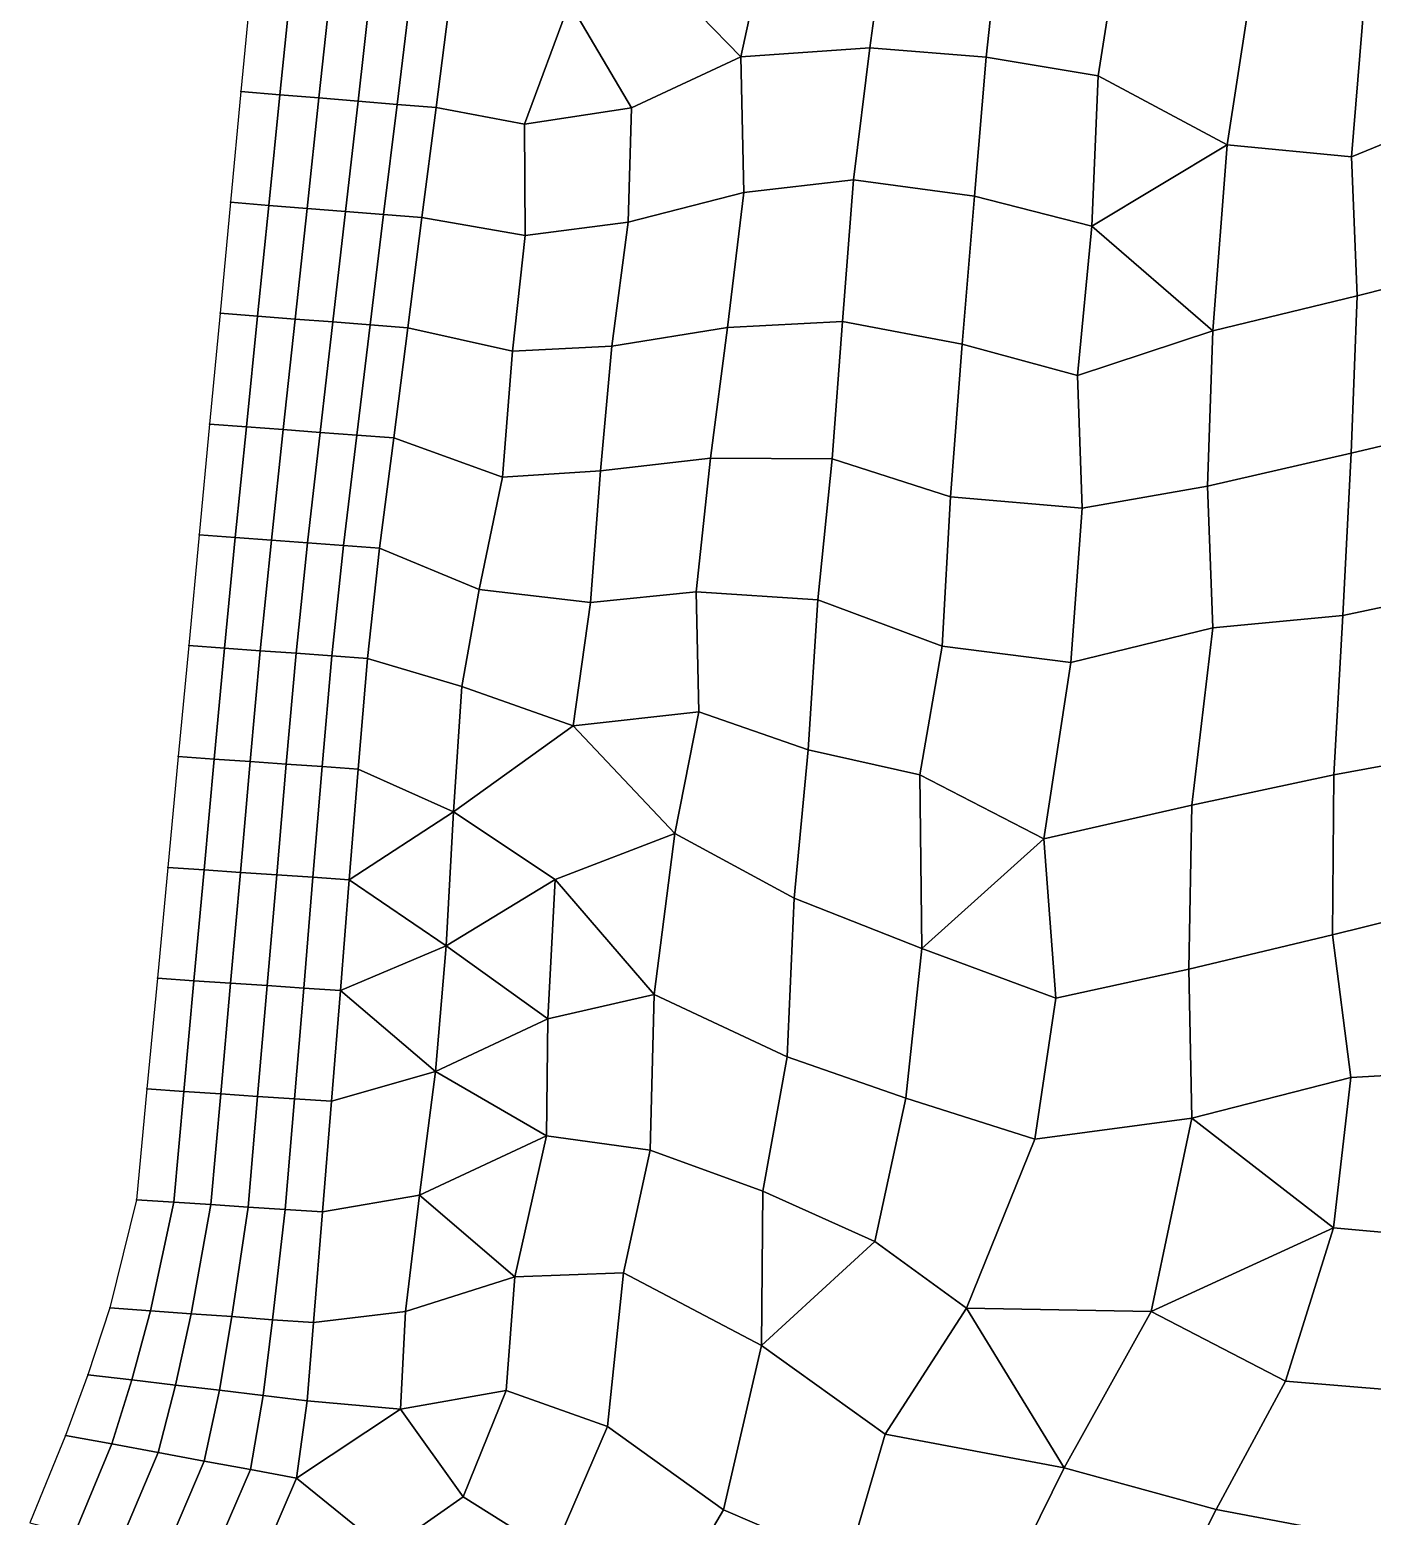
# Model space of a CAD drawing. Extents: x 391089 to 406232, y 6461839 to 6471033.
# Drawn here: x 402511.9 to 402573.1, y 6469530.7 to 6469598.6 of the extents above; entities that cross this region are included whole.
import ezdxf

# ---------------------------------------------------------------- set-up
doc = ezdxf.new("R2010")
doc.units = 0
for name, color, linetype in [('MESH_BOUND', 25, 'CONTINUOUS'), ('MESH_ELEMS', 18, 'CONTINUOUS'), ('MESH_NODES', 18, 'CONTINUOUS')]:
    doc.layers.add(name, color=color, linetype=linetype)

msp = doc.modelspace()

# ---------------------------------------------------------------- linework, layer by layer
at = {"layer": 'MESH_BOUND', "color": 25}
for points in [[(402521.988, 6469600.81, 1.36), (402521.512, 6469595.76, 1.294)], [(402521.512, 6469595.76, 1.294), (402521.035, 6469590.7, 1.274)], [(402521.035, 6469590.7, 1.274), (402520.559, 6469585.64, 1.333)], [(402520.559, 6469585.64, 1.333), (402520.083, 6469580.58, 1.444)], [(402520.083, 6469580.58, 1.444), (402519.606, 6469575.53, 1.564)], [(402519.606, 6469575.53, 1.564), (402519.13, 6469570.47, 1.557)], [(402519.13, 6469570.47, 1.557), (402518.654, 6469565.41, 1.581)], [(402518.654, 6469565.41, 1.581), (402518.177, 6469560.35, 1.472)], [(402518.177, 6469560.35, 1.472), (402517.701, 6469555.29, 1.535)], [(402517.701, 6469555.29, 1.535), (402517.225, 6469550.24, 1.605)], [(402517.225, 6469550.24, 1.605), (402516.748, 6469545.18, 1.574)], [(402516.748, 6469545.18, 1.574), (402515.525, 6469540.25, 1.538)], [(402515.525, 6469540.25, 1.538), (402514.53, 6469537.2, 1.709)], [(402514.53, 6469537.2, 1.709), (402513.515, 6469534.43, 1.983)], [(402513.515, 6469534.43, 1.983), (402511.878, 6469530.44, 2.151)]]:
    msp.add_polyline3d(points, dxfattribs=at)
at = {"layer": 'MESH_ELEMS', "color": 178}
for points in [[(402540.642, 6469601.13, 1.153), (402544.32, 6469597.34, 1.162), (402545.802, 6469604.19, 1.322), (402540.642, 6469601.13, 1.153)], [(402545.802, 6469604.19, 1.322), (402544.32, 6469597.34, 1.162), (402550.197, 6469597.75, 1.259), (402551.02, 6469603.79, 1.395)], [(402555.51, 6469597.32, 1.33), (402556.196, 6469603.67, 1.421), (402551.02, 6469603.79, 1.395), (402550.197, 6469597.75, 1.259)], [(402555.51, 6469597.32, 1.33), (402560.618, 6469596.47, 1.356), (402561.483, 6469601.97, 1.4), (402556.196, 6469603.67, 1.421)], [(402572.76, 6469599.8, 1.354), (402578.305, 6469595.28, 1.422), (402579.74, 6469603.01, 1.392), (402572.76, 6469599.8, 1.354)], [(402560.618, 6469596.47, 1.356), (402566.496, 6469593.33, 1.308), (402567.419, 6469599.24, 1.355), (402561.483, 6469601.97, 1.4)], [(402540.642, 6469601.13, 1.153), (402536.503, 6469599.8, 1.206), (402539.335, 6469595.01, 1.088), (402544.32, 6469597.34, 1.162)], [(402521.988, 6469600.81, 1.36), (402521.512, 6469595.76, 1.294), (402523.292, 6469595.61, 1), (402523.802, 6469600.66, 1.167)], [(402523.802, 6469600.66, 1.167), (402523.292, 6469595.61, 1), (402525.072, 6469595.46, 0.662), (402525.616, 6469600.51, 0.835)], [(402525.616, 6469600.51, 0.835), (402525.072, 6469595.46, 0.662), (402526.853, 6469595.32, 0.587), (402527.43, 6469600.36, 0.558)], [(402527.43, 6469600.36, 0.558), (402526.853, 6469595.32, 0.587), (402528.633, 6469595.17, 1.094), (402529.244, 6469600.2, 1.107)], [(402529.244, 6469600.2, 1.107), (402528.633, 6469595.17, 1.094), (402530.414, 6469595.02, 1.23), (402531.058, 6469600.05, 1.272)], [(402534.443, 6469594.26, 1.199), (402536.503, 6469599.8, 1.206), (402531.058, 6469600.05, 1.272), (402530.414, 6469595.02, 1.23)], [(402534.443, 6469594.26, 1.199), (402539.335, 6469595.01, 1.088), (402536.503, 6469599.8, 1.206), (402534.443, 6469594.26, 1.199)], [(402567.419, 6469599.24, 1.355), (402566.496, 6469593.33, 1.308), (402572.169, 6469592.78, 1.353), (402572.76, 6469599.8, 1.354)], [(402572.76, 6469599.8, 1.354), (402572.169, 6469592.78, 1.353), (402578.305, 6469595.28, 1.422), (402572.76, 6469599.8, 1.354)], [(402549.452, 6469591.72, 1.134), (402550.197, 6469597.75, 1.259), (402544.32, 6469597.34, 1.162), (402544.457, 6469591.14, 1.064)], [(402554.979, 6469590.98, 1.181), (402555.51, 6469597.32, 1.33), (402550.197, 6469597.75, 1.259), (402549.452, 6469591.72, 1.134)], [(402544.457, 6469591.14, 1.064), (402544.32, 6469597.34, 1.162), (402539.335, 6469595.01, 1.088), (402539.172, 6469589.79, 1.008)], [(402560.618, 6469596.47, 1.356), (402555.51, 6469597.32, 1.33), (402554.979, 6469590.98, 1.181), (402560.324, 6469589.61, 1.224)], [(402566.496, 6469593.33, 1.308), (402560.618, 6469596.47, 1.356), (402560.324, 6469589.61, 1.224), (402566.496, 6469593.33, 1.308)], [(402521.512, 6469595.76, 1.294), (402521.035, 6469590.7, 1.274), (402522.782, 6469590.56, 1.218), (402523.292, 6469595.61, 1)], [(402523.292, 6469595.61, 1), (402522.782, 6469590.56, 1.218), (402524.529, 6469590.42, 0.833), (402525.072, 6469595.46, 0.662)], [(402525.072, 6469595.46, 0.662), (402524.529, 6469590.42, 0.833), (402526.276, 6469590.28, 0.595), (402526.853, 6469595.32, 0.587)], [(402526.853, 6469595.32, 0.587), (402526.276, 6469590.28, 0.595), (402528.022, 6469590.14, 1.094), (402528.633, 6469595.17, 1.094)], [(402528.633, 6469595.17, 1.094), (402528.022, 6469590.14, 1.094), (402529.769, 6469590, 1.09), (402530.414, 6469595.02, 1.23)], [(402529.769, 6469590, 1.09), (402534.484, 6469589.18, 1.077), (402534.443, 6469594.26, 1.199), (402530.414, 6469595.02, 1.23)], [(402539.172, 6469589.79, 1.008), (402539.335, 6469595.01, 1.088), (402534.443, 6469594.26, 1.199), (402534.484, 6469589.18, 1.077)], [(402572.169, 6469592.78, 1.353), (402572.435, 6469586.43, 1.328), (402578.449, 6469587.95, 1.378), (402578.305, 6469595.28, 1.422)], [(402565.848, 6469584.84, 1.216), (402566.496, 6469593.33, 1.308), (402560.324, 6469589.61, 1.224), (402565.848, 6469584.84, 1.216)], [(402572.435, 6469586.43, 1.328), (402572.169, 6469592.78, 1.353), (402566.496, 6469593.33, 1.308), (402565.848, 6469584.84, 1.216)], [(402548.962, 6469585.26, 1.049), (402549.452, 6469591.72, 1.134), (402544.457, 6469591.14, 1.064), (402543.707, 6469584.98, 1.012)], [(402554.979, 6469590.98, 1.181), (402549.452, 6469591.72, 1.134), (402548.962, 6469585.26, 1.049), (402554.421, 6469584.23, 1.084)], [(402543.707, 6469584.98, 1.012), (402544.457, 6469591.14, 1.064), (402539.172, 6469589.79, 1.008), (402538.434, 6469584.14, 0.993)], [(402560.324, 6469589.61, 1.224), (402554.979, 6469590.98, 1.181), (402554.421, 6469584.23, 1.084), (402559.672, 6469582.79, 1.118)], [(402521.035, 6469590.7, 1.274), (402520.559, 6469585.64, 1.333), (402522.272, 6469585.51, 1.177), (402522.782, 6469590.56, 1.218)], [(402522.782, 6469590.56, 1.218), (402522.272, 6469585.51, 1.177), (402523.985, 6469585.37, 1.048), (402524.529, 6469590.42, 0.833)], [(402524.529, 6469590.42, 0.833), (402523.985, 6469585.37, 1.048), (402525.699, 6469585.24, 0.66), (402526.276, 6469590.28, 0.595)], [(402526.276, 6469590.28, 0.595), (402525.699, 6469585.24, 0.66), (402527.412, 6469585.11, 0.916), (402528.022, 6469590.14, 1.094)], [(402528.022, 6469590.14, 1.094), (402527.412, 6469585.11, 0.916), (402529.125, 6469584.97, 1.099), (402529.769, 6469590, 1.09)], [(402534.484, 6469589.18, 1.077), (402529.769, 6469590, 1.09), (402529.125, 6469584.97, 1.099), (402533.903, 6469583.91, 1.086)], [(402538.434, 6469584.14, 0.993), (402539.172, 6469589.79, 1.008), (402534.484, 6469589.18, 1.077), (402533.903, 6469583.91, 1.086)], [(402560.324, 6469589.61, 1.224), (402559.672, 6469582.79, 1.118), (402565.848, 6469584.84, 1.216), (402560.324, 6469589.61, 1.224)], [(402578.466, 6469580.75, 1.276), (402578.449, 6469587.95, 1.378), (402572.435, 6469586.43, 1.328), (402572.158, 6469579.25, 1.232)], [(402572.158, 6469579.25, 1.232), (402572.435, 6469586.43, 1.328), (402565.848, 6469584.84, 1.216), (402565.604, 6469577.75, 1.122)], [(402520.559, 6469585.64, 1.333), (402520.083, 6469580.58, 1.444), (402521.762, 6469580.46, 1.396), (402522.272, 6469585.51, 1.177)], [(402522.272, 6469585.51, 1.177), (402521.762, 6469580.46, 1.396), (402523.442, 6469580.33, 1.066), (402523.985, 6469585.37, 1.048)], [(402523.985, 6469585.37, 1.048), (402523.442, 6469580.33, 1.066), (402525.121, 6469580.2, 0.625), (402525.699, 6469585.24, 0.66)], [(402525.699, 6469585.24, 0.66), (402525.121, 6469580.2, 0.625), (402526.801, 6469580.07, 1.041), (402527.412, 6469585.11, 0.916)], [(402527.412, 6469585.11, 0.916), (402526.801, 6469580.07, 1.041), (402528.481, 6469579.95, 1.288), (402529.125, 6469584.97, 1.099)], [(402528.481, 6469579.95, 1.288), (402533.44, 6469578.15, 1.201), (402533.903, 6469583.91, 1.086), (402529.125, 6469584.97, 1.099)], [(402542.936, 6469579.02, 1.102), (402543.707, 6469584.98, 1.012), (402538.434, 6469584.14, 0.993), (402537.913, 6469578.45, 1.116)], [(402543.707, 6469584.98, 1.012), (402542.936, 6469579.02, 1.102), (402548.491, 6469579, 1.214), (402548.962, 6469585.26, 1.049)], [(402548.491, 6469579, 1.214), (402553.887, 6469577.26, 1.115), (402554.421, 6469584.23, 1.084), (402548.962, 6469585.26, 1.049)], [(402559.672, 6469582.79, 1.118), (402559.885, 6469576.74, 1.113), (402565.604, 6469577.75, 1.122), (402565.848, 6469584.84, 1.216)], [(402533.903, 6469583.91, 1.086), (402533.44, 6469578.15, 1.201), (402537.913, 6469578.45, 1.116), (402538.434, 6469584.14, 0.993)], [(402553.887, 6469577.26, 1.115), (402559.885, 6469576.74, 1.113), (402559.672, 6469582.79, 1.118), (402554.421, 6469584.23, 1.084)], [(402572.158, 6469579.25, 1.232), (402571.786, 6469571.84, 1.128), (402578.252, 6469573.21, 1.205), (402578.466, 6469580.75, 1.276)], [(402520.083, 6469580.58, 1.444), (402519.606, 6469575.53, 1.564), (402521.253, 6469575.4, 1.491), (402521.762, 6469580.46, 1.396)], [(402521.762, 6469580.46, 1.396), (402521.253, 6469575.4, 1.491), (402522.9, 6469575.28, 0.95), (402523.442, 6469580.33, 1.066)], [(402523.442, 6469580.33, 1.066), (402522.9, 6469575.28, 0.95), (402524.547, 6469575.16, 0.732), (402525.121, 6469580.2, 0.625)], [(402525.121, 6469580.2, 0.625), (402524.547, 6469575.16, 0.732), (402526.194, 6469575.04, 1.316), (402526.801, 6469580.07, 1.041)], [(402526.801, 6469580.07, 1.041), (402526.194, 6469575.04, 1.316), (402527.841, 6469574.92, 1.335), (402528.481, 6469579.95, 1.288)], [(402527.841, 6469574.92, 1.335), (402532.386, 6469573.03, 1.307), (402533.44, 6469578.15, 1.201), (402528.481, 6469579.95, 1.288)], [(402542.277, 6469572.92, 1.279), (402542.936, 6469579.02, 1.102), (402537.913, 6469578.45, 1.116), (402537.459, 6469572.44, 1.245)], [(402542.277, 6469572.92, 1.279), (402547.831, 6469572.56, 1.264), (402548.491, 6469579, 1.214), (402542.936, 6469579.02, 1.102)], [(402547.831, 6469572.56, 1.264), (402553.501, 6469570.45, 1.165), (402553.887, 6469577.26, 1.115), (402548.491, 6469579, 1.214)], [(402571.786, 6469571.84, 1.128), (402572.158, 6469579.25, 1.232), (402565.604, 6469577.75, 1.122), (402565.856, 6469571.28, 1.155)], [(402537.459, 6469572.44, 1.245), (402537.913, 6469578.45, 1.116), (402533.44, 6469578.15, 1.201), (402532.386, 6469573.03, 1.307)], [(402559.885, 6469576.74, 1.113), (402553.887, 6469577.26, 1.115), (402553.501, 6469570.45, 1.165), (402559.37, 6469569.7, 1.291)], [(402559.885, 6469576.74, 1.113), (402559.37, 6469569.7, 1.291), (402565.856, 6469571.28, 1.155), (402565.604, 6469577.75, 1.122)], [(402519.606, 6469575.53, 1.564), (402519.13, 6469570.47, 1.557), (402520.762, 6469570.35, 1.511), (402521.253, 6469575.4, 1.491)], [(402521.253, 6469575.4, 1.491), (402520.762, 6469570.35, 1.511), (402522.394, 6469570.23, 0.9), (402522.9, 6469575.28, 0.95)], [(402522.9, 6469575.28, 0.95), (402522.394, 6469570.23, 0.9), (402524.026, 6469570.12, 0.7), (402524.547, 6469575.16, 0.732)], [(402524.547, 6469575.16, 0.732), (402524.026, 6469570.12, 0.7), (402525.657, 6469570, 1.505), (402526.194, 6469575.04, 1.316)], [(402526.194, 6469575.04, 1.316), (402525.657, 6469570, 1.505), (402527.289, 6469569.88, 1.458), (402527.841, 6469574.92, 1.335)], [(402527.289, 6469569.88, 1.458), (402531.594, 6469568.61, 1.369), (402532.386, 6469573.03, 1.307), (402527.841, 6469574.92, 1.335)], [(402578.081, 6469565.8, 1.199), (402578.252, 6469573.21, 1.205), (402571.786, 6469571.84, 1.128), (402571.363, 6469564.57, 1.232)], [(402537.459, 6469572.44, 1.245), (402532.386, 6469573.03, 1.307), (402531.594, 6469568.61, 1.369), (402536.666, 6469566.81, 1.308)], [(402542.405, 6469567.45, 1.302), (402542.277, 6469572.92, 1.279), (402537.459, 6469572.44, 1.245), (402536.666, 6469566.81, 1.308)], [(402547.831, 6469572.56, 1.264), (402542.277, 6469572.92, 1.279), (402542.405, 6469567.45, 1.302), (402547.386, 6469565.71, 1.279)], [(402547.386, 6469565.71, 1.279), (402552.486, 6469564.58, 1.298), (402553.501, 6469570.45, 1.165), (402547.831, 6469572.56, 1.264)], [(402571.363, 6469564.57, 1.232), (402571.786, 6469571.84, 1.128), (402565.856, 6469571.28, 1.155), (402564.888, 6469563.19, 1.331)], [(402564.888, 6469563.19, 1.331), (402565.856, 6469571.28, 1.155), (402559.37, 6469569.7, 1.291), (402558.134, 6469561.65, 1.401)], [(402519.13, 6469570.47, 1.557), (402518.654, 6469565.41, 1.581), (402520.296, 6469565.29, 1.437), (402520.762, 6469570.35, 1.511)], [(402520.762, 6469570.35, 1.511), (402520.296, 6469565.29, 1.437), (402521.939, 6469565.18, 0.8), (402522.394, 6469570.23, 0.9)], [(402522.394, 6469570.23, 0.9), (402521.939, 6469565.18, 0.8), (402523.581, 6469565.06, 0.7), (402524.026, 6469570.12, 0.7)], [(402524.026, 6469570.12, 0.7), (402523.581, 6469565.06, 0.7), (402525.223, 6469564.95, 1.345), (402525.657, 6469570, 1.505)], [(402525.657, 6469570, 1.505), (402525.223, 6469564.95, 1.345), (402526.866, 6469564.83, 1.348), (402527.289, 6469569.88, 1.458)], [(402531.594, 6469568.61, 1.369), (402527.289, 6469569.88, 1.458), (402526.866, 6469564.83, 1.348), (402531.208, 6469562.88, 1.305)], [(402552.486, 6469564.58, 1.298), (402558.134, 6469561.65, 1.401), (402559.37, 6469569.7, 1.291), (402553.501, 6469570.45, 1.165)], [(402531.594, 6469568.61, 1.369), (402531.208, 6469562.88, 1.305), (402536.666, 6469566.81, 1.308), (402531.594, 6469568.61, 1.369)], [(402541.299, 6469561.89, 1.326), (402542.405, 6469567.45, 1.302), (402536.666, 6469566.81, 1.308), (402541.299, 6469561.89, 1.326)], [(402547.386, 6469565.71, 1.279), (402542.405, 6469567.45, 1.302), (402541.299, 6469561.89, 1.326), (402546.756, 6469558.94, 1.354)], [(402536.666, 6469566.81, 1.308), (402531.208, 6469562.88, 1.305), (402535.847, 6469559.79, 1.293), (402541.299, 6469561.89, 1.326)], [(402571.363, 6469564.57, 1.232), (402571.311, 6469557.27, 1.324), (402577.455, 6469558.8, 1.269), (402578.081, 6469565.8, 1.199)], [(402518.654, 6469565.41, 1.581), (402518.177, 6469560.35, 1.472), (402519.833, 6469560.24, 1.383), (402520.296, 6469565.29, 1.437)], [(402520.296, 6469565.29, 1.437), (402519.833, 6469560.24, 1.383), (402521.489, 6469560.12, 0.6), (402521.939, 6469565.18, 0.8)], [(402521.939, 6469565.18, 0.8), (402521.489, 6469560.12, 0.6), (402523.145, 6469560.01, 0.7), (402523.581, 6469565.06, 0.7)], [(402523.581, 6469565.06, 0.7), (402523.145, 6469560.01, 0.7), (402524.8, 6469559.9, 1.096), (402525.223, 6469564.95, 1.345)], [(402552.486, 6469564.58, 1.298), (402547.386, 6469565.71, 1.279), (402546.756, 6469558.94, 1.354), (402552.569, 6469556.65, 1.396)], [(402525.223, 6469564.95, 1.345), (402524.8, 6469559.9, 1.096), (402526.456, 6469559.78, 1.184), (402526.866, 6469564.83, 1.348)], [(402526.866, 6469564.83, 1.348), (402526.456, 6469559.78, 1.184), (402531.208, 6469562.88, 1.305), (402526.866, 6469564.83, 1.348)], [(402552.486, 6469564.58, 1.298), (402552.569, 6469556.65, 1.396), (402558.134, 6469561.65, 1.401), (402552.486, 6469564.58, 1.298)], [(402571.311, 6469557.27, 1.324), (402571.363, 6469564.57, 1.232), (402564.888, 6469563.19, 1.331), (402564.749, 6469555.7, 1.397)], [(402564.749, 6469555.7, 1.397), (402564.888, 6469563.19, 1.331), (402558.134, 6469561.65, 1.401), (402558.687, 6469554.38, 1.429)], [(402530.875, 6469556.77, 1.242), (402531.208, 6469562.88, 1.305), (402526.456, 6469559.78, 1.184), (402530.875, 6469556.77, 1.242)], [(402531.208, 6469562.88, 1.305), (402530.875, 6469556.77, 1.242), (402535.847, 6469559.79, 1.293), (402531.208, 6469562.88, 1.305)], [(402540.359, 6469554.55, 1.379), (402541.299, 6469561.89, 1.326), (402535.847, 6469559.79, 1.293), (402540.359, 6469554.55, 1.379)], [(402540.359, 6469554.55, 1.379), (402546.434, 6469551.71, 1.37), (402546.756, 6469558.94, 1.354), (402541.299, 6469561.89, 1.326)], [(402558.134, 6469561.65, 1.401), (402552.569, 6469556.65, 1.396), (402558.687, 6469554.38, 1.429), (402558.134, 6469561.65, 1.401)], [(402518.177, 6469560.35, 1.472), (402517.701, 6469555.29, 1.535), (402519.37, 6469555.18, 1.406), (402519.833, 6469560.24, 1.383)], [(402519.833, 6469560.24, 1.383), (402519.37, 6469555.18, 1.406), (402521.039, 6469555.07, 0.592), (402521.489, 6469560.12, 0.6)], [(402521.489, 6469560.12, 0.6), (402521.039, 6469555.07, 0.592), (402522.708, 6469554.96, 0.618), (402523.145, 6469560.01, 0.7)], [(402523.145, 6469560.01, 0.7), (402522.708, 6469554.96, 0.618), (402524.378, 6469554.84, 1.284), (402524.8, 6469559.9, 1.096)], [(402524.8, 6469559.9, 1.096), (402524.378, 6469554.84, 1.284), (402526.047, 6469554.73, 1.29), (402526.456, 6469559.78, 1.184)], [(402526.456, 6469559.78, 1.184), (402526.047, 6469554.73, 1.29), (402530.875, 6469556.77, 1.242), (402526.456, 6469559.78, 1.184)], [(402530.875, 6469556.77, 1.242), (402535.511, 6469553.44, 1.242), (402535.847, 6469559.79, 1.293), (402530.875, 6469556.77, 1.242)], [(402535.847, 6469559.79, 1.293), (402535.511, 6469553.44, 1.242), (402540.359, 6469554.55, 1.379), (402535.847, 6469559.79, 1.293)], [(402546.434, 6469551.71, 1.37), (402551.839, 6469549.82, 1.408), (402552.569, 6469556.65, 1.396), (402546.756, 6469558.94, 1.354)], [(402579.865, 6469551.21, 1.304), (402577.455, 6469558.8, 1.269), (402571.311, 6469557.27, 1.324), (402572.138, 6469550.76, 1.415)], [(402572.138, 6469550.76, 1.415), (402571.311, 6469557.27, 1.324), (402564.749, 6469555.7, 1.397), (402564.889, 6469548.9, 1.504)], [(402526.047, 6469554.73, 1.29), (402530.391, 6469551.03, 1.22), (402530.875, 6469556.77, 1.242), (402526.047, 6469554.73, 1.29)], [(402530.875, 6469556.77, 1.242), (402530.391, 6469551.03, 1.22), (402535.511, 6469553.44, 1.242), (402530.875, 6469556.77, 1.242)], [(402551.839, 6469549.82, 1.408), (402557.73, 6469547.95, 1.466), (402558.687, 6469554.38, 1.429), (402552.569, 6469556.65, 1.396)], [(402558.687, 6469554.38, 1.429), (402557.73, 6469547.95, 1.466), (402564.889, 6469548.9, 1.504), (402564.749, 6469555.7, 1.397)], [(402517.701, 6469555.29, 1.535), (402517.225, 6469550.24, 1.605), (402518.907, 6469550.13, 1.513), (402519.37, 6469555.18, 1.406)], [(402519.37, 6469555.18, 1.406), (402518.907, 6469550.13, 1.513), (402520.59, 6469550.02, 0.6), (402521.039, 6469555.07, 0.592)], [(402521.039, 6469555.07, 0.592), (402520.59, 6469550.02, 0.6), (402522.272, 6469549.9, 0.6), (402522.708, 6469554.96, 0.618)], [(402522.708, 6469554.96, 0.618), (402522.272, 6469549.9, 0.6), (402523.955, 6469549.79, 1.316), (402524.378, 6469554.84, 1.284)], [(402524.378, 6469554.84, 1.284), (402523.955, 6469549.79, 1.316), (402525.637, 6469549.68, 1.373), (402526.047, 6469554.73, 1.29)], [(402525.637, 6469549.68, 1.373), (402530.391, 6469551.03, 1.22), (402526.047, 6469554.73, 1.29), (402525.637, 6469549.68, 1.373)], [(402535.511, 6469553.44, 1.242), (402535.458, 6469548.1, 1.161), (402540.187, 6469547.45, 1.212), (402540.359, 6469554.55, 1.379)], [(402540.187, 6469547.45, 1.212), (402545.314, 6469545.58, 1.309), (402546.434, 6469551.71, 1.37), (402540.359, 6469554.55, 1.379)], [(402530.391, 6469551.03, 1.22), (402535.458, 6469548.1, 1.161), (402535.511, 6469553.44, 1.242), (402530.391, 6469551.03, 1.22)], [(402545.314, 6469545.58, 1.309), (402550.433, 6469543.28, 1.395), (402551.839, 6469549.82, 1.408), (402546.434, 6469551.71, 1.37)], [(402529.66, 6469545.4, 1.271), (402530.391, 6469551.03, 1.22), (402525.637, 6469549.68, 1.373), (402525.228, 6469544.63, 1.349)], [(402530.391, 6469551.03, 1.22), (402529.66, 6469545.4, 1.271), (402535.458, 6469548.1, 1.161), (402530.391, 6469551.03, 1.22)], [(402578.404, 6469543.26, 1.337), (402579.865, 6469551.21, 1.304), (402572.138, 6469550.76, 1.415), (402571.352, 6469543.9, 1.466)], [(402517.225, 6469550.24, 1.605), (402516.748, 6469545.18, 1.574), (402518.444, 6469545.07, 1.483), (402518.907, 6469550.13, 1.513)], [(402518.907, 6469550.13, 1.513), (402518.444, 6469545.07, 1.483), (402520.14, 6469544.96, 0.6), (402520.59, 6469550.02, 0.6)], [(402564.889, 6469548.9, 1.504), (402571.352, 6469543.9, 1.466), (402572.138, 6469550.76, 1.415), (402564.889, 6469548.9, 1.504)], [(402520.59, 6469550.02, 0.6), (402520.14, 6469544.96, 0.6), (402521.836, 6469544.85, 0.7), (402522.272, 6469549.9, 0.6)], [(402522.272, 6469549.9, 0.6), (402521.836, 6469544.85, 0.7), (402523.532, 6469544.74, 1.235), (402523.955, 6469549.79, 1.316)], [(402523.955, 6469549.79, 1.316), (402523.532, 6469544.74, 1.235), (402525.228, 6469544.63, 1.349), (402525.637, 6469549.68, 1.373)], [(402550.433, 6469543.28, 1.395), (402554.61, 6469540.24, 1.384), (402557.73, 6469547.95, 1.466), (402551.839, 6469549.82, 1.408)], [(402563.04, 6469540.08, 1.315), (402564.889, 6469548.9, 1.504), (402557.73, 6469547.95, 1.466), (402554.61, 6469540.24, 1.384)], [(402571.352, 6469543.9, 1.466), (402564.889, 6469548.9, 1.504), (402563.04, 6469540.08, 1.315), (402571.352, 6469543.9, 1.466)], [(402535.458, 6469548.1, 1.161), (402529.66, 6469545.4, 1.271), (402534.013, 6469541.67, 1.164), (402535.458, 6469548.1, 1.161)], [(402538.964, 6469541.85, 1.075), (402540.187, 6469547.45, 1.212), (402535.458, 6469548.1, 1.161), (402534.013, 6469541.67, 1.164)], [(402538.964, 6469541.85, 1.075), (402545.265, 6469538.54, 1.27), (402545.314, 6469545.58, 1.309), (402540.187, 6469547.45, 1.212)], [(402529.023, 6469540.08, 1.307), (402529.66, 6469545.4, 1.271), (402525.228, 6469544.63, 1.349), (402524.818, 6469539.58, 1.536)], [(402529.023, 6469540.08, 1.307), (402534.013, 6469541.67, 1.164), (402529.66, 6469545.4, 1.271), (402529.023, 6469540.08, 1.307)], [(402545.265, 6469538.54, 1.27), (402550.433, 6469543.28, 1.395), (402545.314, 6469545.58, 1.309), (402545.265, 6469538.54, 1.27)], [(402516.748, 6469545.18, 1.574), (402515.525, 6469540.25, 1.538), (402517.383, 6469540.12, 1.093), (402518.444, 6469545.07, 1.483)], [(402518.444, 6469545.07, 1.483), (402517.383, 6469540.12, 1.093), (402519.242, 6469539.98, 0.75), (402520.14, 6469544.96, 0.6)], [(402520.14, 6469544.96, 0.6), (402519.242, 6469539.98, 0.75), (402521.101, 6469539.85, 0.994), (402521.836, 6469544.85, 0.7)], [(402521.836, 6469544.85, 0.7), (402521.101, 6469539.85, 0.994), (402522.96, 6469539.71, 1.266), (402523.532, 6469544.74, 1.235)], [(402523.532, 6469544.74, 1.235), (402522.96, 6469539.71, 1.266), (402524.818, 6469539.58, 1.536), (402525.228, 6469544.63, 1.349)], [(402569.169, 6469536.91, 1.291), (402571.352, 6469543.9, 1.466), (402563.04, 6469540.08, 1.315), (402569.169, 6469536.91, 1.291)], [(402576.685, 6469536.28, 1.276), (402578.404, 6469543.26, 1.337), (402571.352, 6469543.9, 1.466), (402569.169, 6469536.91, 1.291)], [(402550.909, 6469534.48, 1.218), (402554.61, 6469540.24, 1.384), (402550.433, 6469543.28, 1.395), (402545.265, 6469538.54, 1.27)], [(402533.618, 6469536.48, 1.176), (402534.013, 6469541.67, 1.164), (402529.023, 6469540.08, 1.307), (402528.798, 6469535.62, 1.356)], [(402533.618, 6469536.48, 1.176), (402538.232, 6469534.84, 0.972), (402538.964, 6469541.85, 1.075), (402534.013, 6469541.67, 1.164)], [(402538.232, 6469534.84, 0.972), (402543.527, 6469531.04, 0.943), (402545.265, 6469538.54, 1.27), (402538.964, 6469541.85, 1.075)], [(402517.383, 6469540.12, 1.093), (402515.525, 6469540.25, 1.538), (402514.53, 6469537.2, 1.709), (402516.53, 6469536.96, 1.243)], [(402519.242, 6469539.98, 0.75), (402517.383, 6469540.12, 1.093), (402516.53, 6469536.96, 1.243), (402518.53, 6469536.73, 0.536)], [(402521.101, 6469539.85, 0.994), (402519.242, 6469539.98, 0.75), (402518.53, 6469536.73, 0.536), (402520.529, 6469536.49, 0.877)], [(402528.798, 6469535.62, 1.356), (402529.023, 6469540.08, 1.307), (402524.818, 6469539.58, 1.536), (402524.529, 6469536.01, 1.499)], [(402550.909, 6469534.48, 1.218), (402559.061, 6469532.95, 1.213), (402554.61, 6469540.24, 1.384), (402550.909, 6469534.48, 1.218)], [(402563.04, 6469540.08, 1.315), (402554.61, 6469540.24, 1.384), (402559.061, 6469532.95, 1.213), (402563.04, 6469540.08, 1.315)], [(402565.997, 6469531.05, 1.242), (402569.169, 6469536.91, 1.291), (402563.04, 6469540.08, 1.315), (402559.061, 6469532.95, 1.213)], [(402522.96, 6469539.71, 1.266), (402521.101, 6469539.85, 0.994), (402520.529, 6469536.49, 0.877), (402522.529, 6469536.25, 1.391)], [(402524.818, 6469539.58, 1.536), (402522.96, 6469539.71, 1.266), (402522.529, 6469536.25, 1.391), (402524.529, 6469536.01, 1.499)], [(402550.909, 6469534.48, 1.218), (402545.265, 6469538.54, 1.27), (402543.527, 6469531.04, 0.943), (402549.184, 6469528.6, 1.06)], [(402516.53, 6469536.96, 1.243), (402514.53, 6469537.2, 1.709), (402513.515, 6469534.43, 1.983), (402515.623, 6469534.04, 1.736)], [(402518.53, 6469536.73, 0.536), (402516.53, 6469536.96, 1.243), (402515.623, 6469534.04, 1.736), (402517.73, 6469533.65, 1)], [(402520.529, 6469536.49, 0.877), (402518.53, 6469536.73, 0.536), (402517.73, 6469533.65, 1), (402519.837, 6469533.26, 0.753)], [(402573.798, 6469529.57, 1.412), (402576.685, 6469536.28, 1.276), (402569.169, 6469536.91, 1.291), (402565.997, 6469531.05, 1.242)], [(402522.529, 6469536.25, 1.391), (402520.529, 6469536.49, 0.877), (402519.837, 6469533.26, 0.753), (402521.944, 6469532.87, 1.184)], [(402524.529, 6469536.01, 1.499), (402522.529, 6469536.25, 1.391), (402521.944, 6469532.87, 1.184), (402524.051, 6469532.48, 1.476)], [(402524.529, 6469536.01, 1.499), (402524.051, 6469532.48, 1.476), (402528.798, 6469535.62, 1.356), (402524.529, 6469536.01, 1.499)], [(402528.798, 6469535.62, 1.356), (402531.646, 6469531.62, 1.255), (402533.618, 6469536.48, 1.176), (402528.798, 6469535.62, 1.356)], [(402538.232, 6469534.84, 0.972), (402533.618, 6469536.48, 1.176), (402531.646, 6469531.62, 1.255), (402535.734, 6469529.05, 1.147)], [(402528.136, 6469529.17, 1.371), (402531.646, 6469531.62, 1.255), (402528.798, 6469535.62, 1.356), (402524.051, 6469532.48, 1.476)], [(402543.527, 6469531.04, 0.943), (402538.232, 6469534.84, 0.972), (402535.734, 6469529.05, 1.147), (402540.393, 6469525.71, 1.041)], [(402513.919, 6469529.94, 2.256), (402515.623, 6469534.04, 1.736), (402513.515, 6469534.43, 1.983), (402511.878, 6469530.44, 2.151)], [(402515.959, 6469529.43, 1.572), (402517.73, 6469533.65, 1), (402515.623, 6469534.04, 1.736), (402513.919, 6469529.94, 2.256)], [(402559.061, 6469532.95, 1.213), (402550.909, 6469534.48, 1.218), (402549.184, 6469528.6, 1.06), (402555.787, 6469526.29, 1.291)], [(402517.999, 6469528.93, 0.674), (402519.837, 6469533.26, 0.753), (402517.73, 6469533.65, 1), (402515.959, 6469529.43, 1.572)], [(402520.039, 6469528.43, 1.085), (402521.944, 6469532.87, 1.184), (402519.837, 6469533.26, 0.753), (402517.999, 6469528.93, 0.674)], [(402522.079, 6469527.92, 1.323), (402524.051, 6469532.48, 1.476), (402521.944, 6469532.87, 1.184), (402520.039, 6469528.43, 1.085)], [(402562.783, 6469524.73, 1.256), (402565.997, 6469531.05, 1.242), (402559.061, 6469532.95, 1.213), (402555.787, 6469526.29, 1.291)], [(402522.079, 6469527.92, 1.323), (402528.136, 6469529.17, 1.371), (402524.051, 6469532.48, 1.476), (402522.079, 6469527.92, 1.323)], [(402531.506, 6469525.17, 1.322), (402535.734, 6469529.05, 1.147), (402531.646, 6469531.62, 1.255), (402528.136, 6469529.17, 1.371)], [(402540.393, 6469525.71, 1.041), (402545.556, 6469522.54, 1.065), (402549.184, 6469528.6, 1.06), (402543.527, 6469531.04, 0.943)], [(402570.632, 6469523.18, 1.166), (402573.798, 6469529.57, 1.412), (402565.997, 6469531.05, 1.242), (402562.783, 6469524.73, 1.256)]]:
    msp.add_3dface(points, dxfattribs=at)
at = {"layer": 'MESH_NODES', "color": 18}
for p in [(402550.197, 6469597.75, 1.259), (402544.32, 6469597.34, 1.162), (402555.51, 6469597.32, 1.33), (402560.618, 6469596.47, 1.356), (402521.512, 6469595.76, 1.294), (402523.292, 6469595.61, 1), (402525.072, 6469595.46, 0.662), (402526.853, 6469595.32, 0.587), (402528.633, 6469595.17, 1.094), (402530.414, 6469595.02, 1.23), (402539.335, 6469595.01, 1.088), (402534.443, 6469594.26, 1.199), (402566.496, 6469593.33, 1.308), (402572.169, 6469592.78, 1.353), (402549.452, 6469591.72, 1.134), (402544.457, 6469591.14, 1.064), (402554.979, 6469590.98, 1.181), (402521.035, 6469590.7, 1.274), (402522.782, 6469590.56, 1.218), (402524.529, 6469590.42, 0.833), (402526.276, 6469590.28, 0.595), (402528.022, 6469590.14, 1.094), (402529.769, 6469590, 1.09), (402539.172, 6469589.79, 1.008), (402560.324, 6469589.61, 1.224), (402534.484, 6469589.18, 1.077), (402572.435, 6469586.43, 1.328), (402520.559, 6469585.64, 1.333), (402522.272, 6469585.51, 1.177), (402523.985, 6469585.37, 1.048), (402525.699, 6469585.24, 0.66), (402527.412, 6469585.11, 0.916), (402529.125, 6469584.97, 1.099), (402543.707, 6469584.98, 1.012), (402548.962, 6469585.26, 1.049), (402565.848, 6469584.84, 1.216), (402538.434, 6469584.14, 0.993), (402554.421, 6469584.23, 1.084), (402533.903, 6469583.91, 1.086), (402559.672, 6469582.79, 1.118), (402520.083, 6469580.58, 1.444), (402521.762, 6469580.46, 1.396), (402523.442, 6469580.33, 1.066), (402525.121, 6469580.2, 0.625), (402526.801, 6469580.07, 1.041), (402528.481, 6469579.95, 1.288), (402542.936, 6469579.02, 1.102), (402548.491, 6469579, 1.214), (402572.158, 6469579.25, 1.232), (402533.44, 6469578.15, 1.201), (402537.913, 6469578.45, 1.116), (402553.887, 6469577.26, 1.115), (402565.604, 6469577.75, 1.122), (402559.885, 6469576.74, 1.113), (402519.606, 6469575.53, 1.564), (402521.253, 6469575.4, 1.491), (402522.9, 6469575.28, 0.95), (402524.547, 6469575.16, 0.732), (402526.194, 6469575.04, 1.316), (402527.841, 6469574.92, 1.335), (402532.386, 6469573.03, 1.307), (402542.277, 6469572.92, 1.279), (402547.831, 6469572.56, 1.264), (402537.459, 6469572.44, 1.245), (402571.786, 6469571.84, 1.128), (402565.856, 6469571.28, 1.155), (402519.13, 6469570.47, 1.557), (402520.762, 6469570.35, 1.511), (402522.394, 6469570.23, 0.9), (402524.026, 6469570.12, 0.7), (402525.657, 6469570, 1.505), (402527.289, 6469569.88, 1.458), (402553.501, 6469570.45, 1.165), (402559.37, 6469569.7, 1.291), (402531.594, 6469568.61, 1.369), (402542.405, 6469567.45, 1.302), (402536.666, 6469566.81, 1.308), (402518.654, 6469565.41, 1.581), (402520.296, 6469565.29, 1.437), (402521.939, 6469565.18, 0.8), (402523.581, 6469565.06, 0.7), (402547.386, 6469565.71, 1.279), (402525.223, 6469564.95, 1.345), (402526.866, 6469564.83, 1.348), (402552.486, 6469564.58, 1.298), (402571.363, 6469564.57, 1.232), (402564.888, 6469563.19, 1.331), (402531.208, 6469562.88, 1.305), (402541.299, 6469561.89, 1.326), (402558.134, 6469561.65, 1.401), (402518.177, 6469560.35, 1.472), (402519.833, 6469560.24, 1.383), (402521.489, 6469560.12, 0.6), (402523.145, 6469560.01, 0.7), (402524.8, 6469559.9, 1.096), (402526.456, 6469559.78, 1.184), (402535.847, 6469559.79, 1.293), (402546.756, 6469558.94, 1.354), (402571.311, 6469557.27, 1.324), (402530.875, 6469556.77, 1.242), (402552.569, 6469556.65, 1.396), (402564.749, 6469555.7, 1.397), (402517.701, 6469555.29, 1.535), (402519.37, 6469555.18, 1.406), (402521.039, 6469555.07, 0.592), (402522.708, 6469554.96, 0.618), (402524.378, 6469554.84, 1.284), (402526.047, 6469554.73, 1.29), (402540.359, 6469554.55, 1.379), (402558.687, 6469554.38, 1.429), (402535.511, 6469553.44, 1.242), (402546.434, 6469551.71, 1.37), (402530.391, 6469551.03, 1.22), (402517.225, 6469550.24, 1.605), (402518.907, 6469550.13, 1.513), (402572.138, 6469550.76, 1.415), (402520.59, 6469550.02, 0.6), (402522.272, 6469549.9, 0.6), (402523.955, 6469549.79, 1.316), (402525.637, 6469549.68, 1.373), (402551.839, 6469549.82, 1.408), (402564.889, 6469548.9, 1.504), (402535.458, 6469548.1, 1.161), (402540.187, 6469547.45, 1.212), (402557.73, 6469547.95, 1.466), (402529.66, 6469545.4, 1.271), (402545.314, 6469545.58, 1.309), (402516.748, 6469545.18, 1.574), (402518.444, 6469545.07, 1.483), (402520.14, 6469544.96, 0.6), (402521.836, 6469544.85, 0.7), (402523.532, 6469544.74, 1.235), (402525.228, 6469544.63, 1.349), (402571.352, 6469543.9, 1.466), (402550.433, 6469543.28, 1.395), (402534.013, 6469541.67, 1.164), (402538.964, 6469541.85, 1.075), (402515.525, 6469540.25, 1.538), (402517.383, 6469540.12, 1.093), (402519.242, 6469539.98, 0.75), (402529.023, 6469540.08, 1.307), (402554.61, 6469540.24, 1.384), (402563.04, 6469540.08, 1.315), (402521.101, 6469539.85, 0.994), (402522.96, 6469539.71, 1.266), (402524.818, 6469539.58, 1.536), (402545.265, 6469538.54, 1.27), (402514.53, 6469537.2, 1.709), (402516.53, 6469536.96, 1.243), (402518.53, 6469536.73, 0.536), (402569.169, 6469536.91, 1.291), (402520.529, 6469536.49, 0.877), (402522.529, 6469536.25, 1.391), (402524.529, 6469536.01, 1.499), (402533.618, 6469536.48, 1.176), (402528.798, 6469535.62, 1.356), (402538.232, 6469534.84, 0.972), (402513.515, 6469534.43, 1.983), (402515.623, 6469534.04, 1.736), (402550.909, 6469534.48, 1.218), (402517.73, 6469533.65, 1), (402519.837, 6469533.26, 0.753), (402521.944, 6469532.87, 1.184), (402559.061, 6469532.95, 1.213), (402524.051, 6469532.48, 1.476), (402531.646, 6469531.62, 1.255), (402543.527, 6469531.04, 0.943), (402565.997, 6469531.05, 1.242)]:
    msp.add_point(p, dxfattribs=at)

doc.saveas('drawing.dxf')
